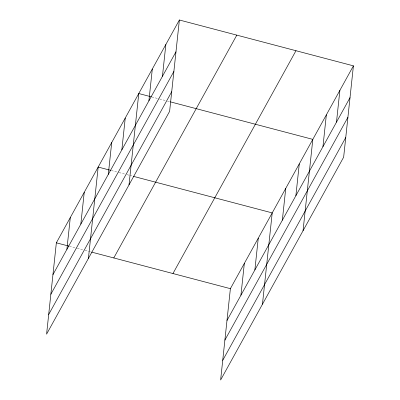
<?xml version="1.0" encoding="UTF-8"?>
<svg xmlns="http://www.w3.org/2000/svg" width="400" height="400" viewBox="0 0 400 400"><rect width="100%" height="100%" fill="white"/><g stroke="black" fill="none" stroke-linecap="round" stroke-linejoin="round"><path stroke-width="0.3" stroke-dasharray="2 1.5" d="M151.94 96.995L159.115 98.89M159.715 99.045L165.7 100.62M167.495 101.095L169.885 101.725M111.34 170.525L118.52 172.42M119.115 172.575L125.1 174.15M126.895 174.625L129.285 175.255M129.885 175.41L132.28 176.04M69.51 246.285L76.69 248.175M77.29 248.335L83.27 249.91M85.065 250.38L91.05 251.96"/><path stroke-width="0.6" d="M179.375 20L56.35 242.815L46.59 334.15L169.615 111.335L179.375 20L353.41 65.85L343.65 157.185L220.625 380L230.385 288.665L353.41 65.85M66.895 249.375L70.295 217.565M80.835 224.125L84.235 192.31M88.415 258.395L98.18 167.06L110.74 170.37M108.31 174.36L111.71 142.55M121.845 149.85L125.245 118.04M129.015 184.865L138.775 93.53L151.34 96.84M148.91 100.83L152.31 69.02M162.445 76.32L165.845 44.51M240.93 295.225L244.33 263.41M254.87 269.97L258.27 238.16M262.455 304.24L272.215 212.905L133.475 176.36M282.345 220.21L285.745 188.395M295.88 195.7L299.28 163.885M303.05 230.715L312.815 139.375L170.485 101.88M322.945 146.68L326.345 114.87M336.48 122.17L339.88 90.36M52.95 274.63L175.975 51.81M50.85 294.27L173.875 71.455M48.69 314.51L171.715 91.695M113.78 257.945L236.805 35.13M172.955 273.535L295.98 50.72M226.985 320.475L350.01 97.66M224.885 340.12L347.91 117.305M222.725 360.355L345.75 137.54M56.35 242.815L68.915 246.125M91.645 252.115L230.385 288.665"/></g></svg>
